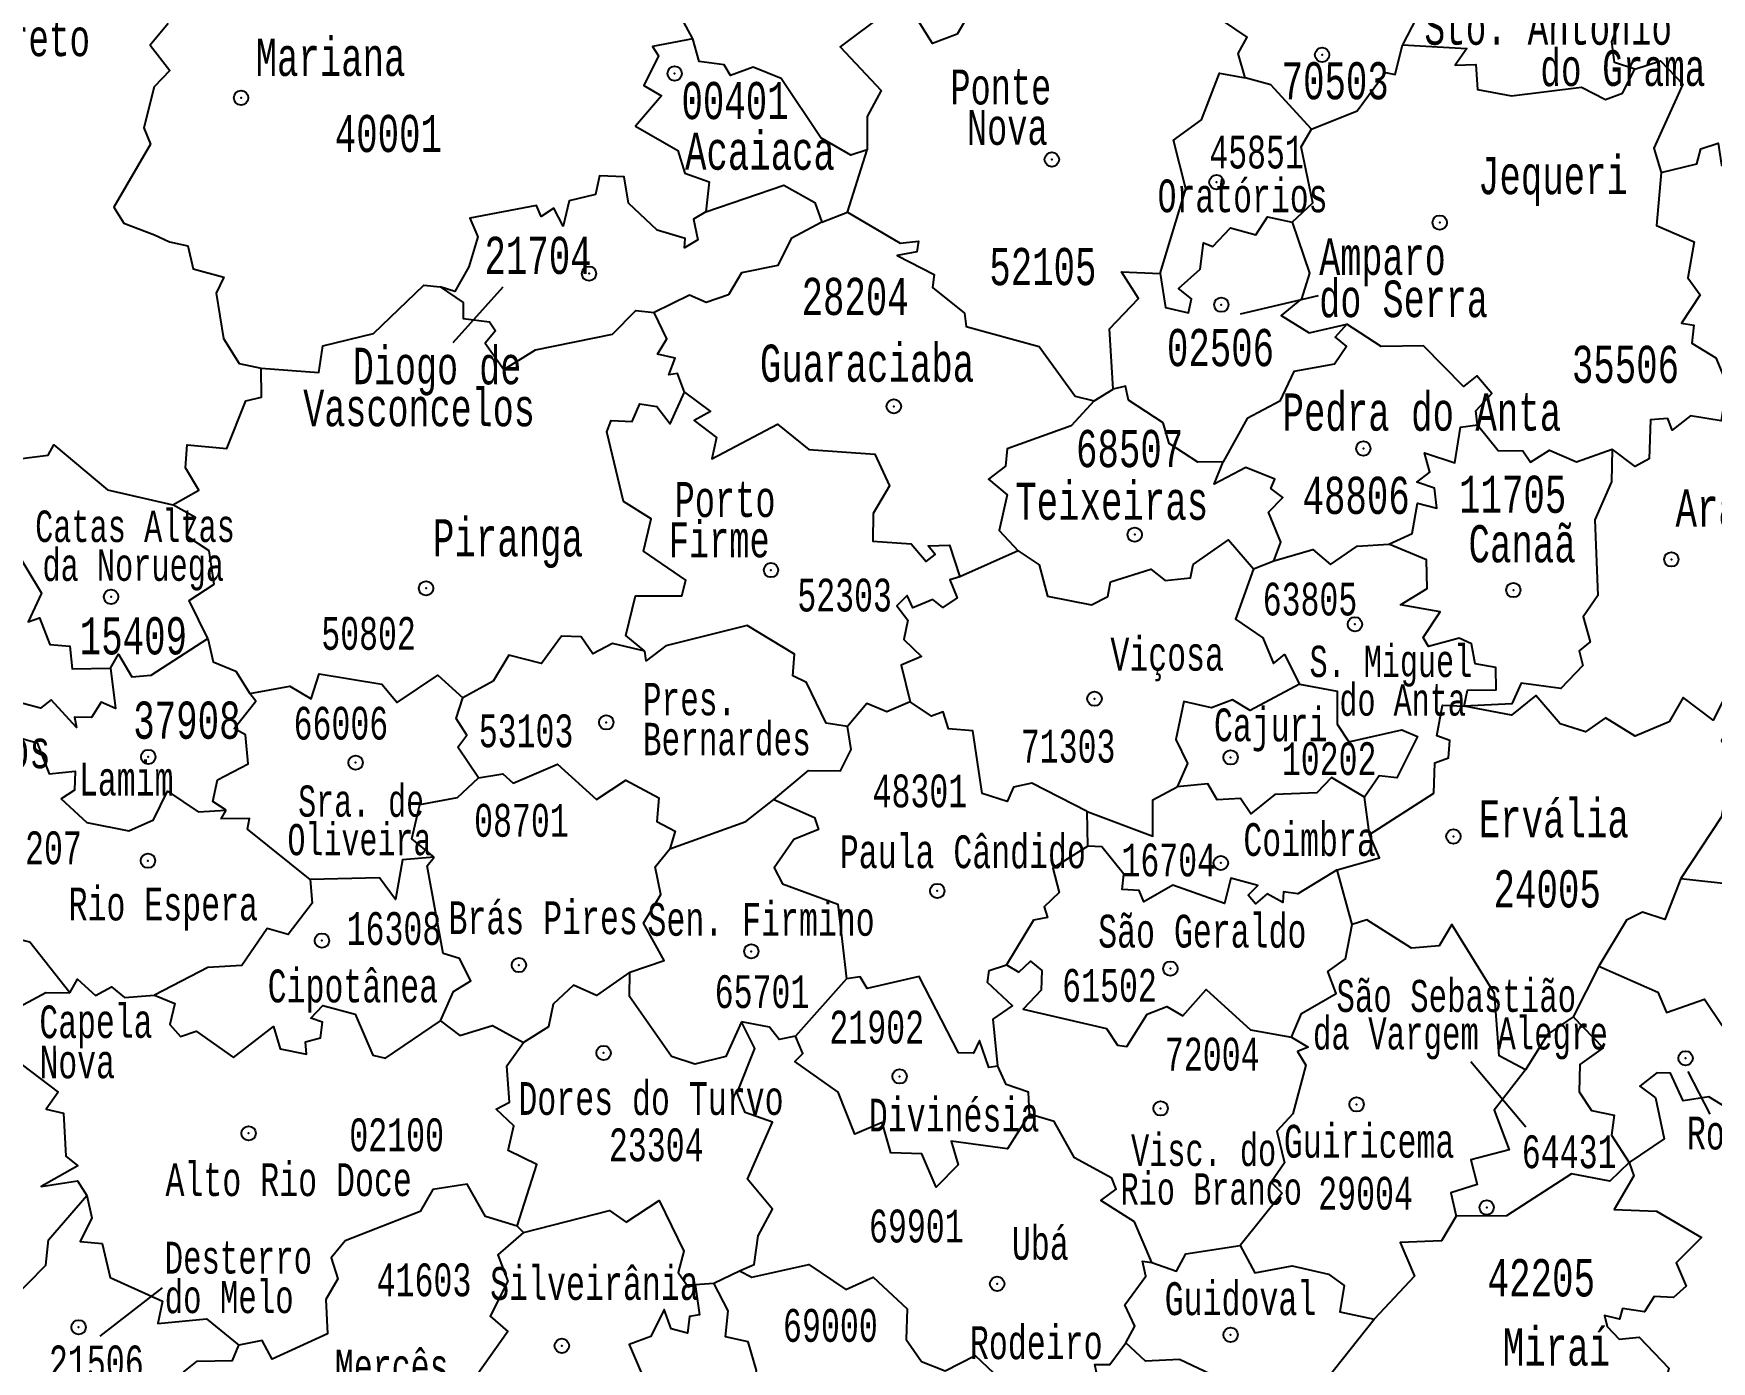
# Model space of a CAD drawing. Header units: millimetres. Extents: x 9851 to 10267, y 23387 to 23778.
# Drawn here: x 10155.29 to 10165.79, y 23513.11 to 23521.42 of the extents above; entities that cross this region are included whole.
import ezdxf
from ezdxf.enums import TextEntityAlignment as Align

# ---------------------------------------------------------------- set-up
doc = ezdxf.new("R2010")
doc.units = ezdxf.units.MM
doc.layers.add('3', color=7, linetype='Continuous')
doc.styles.add('MONOTXT', font='MONOTXT', dxfattribs={"height": 0.2})

# ---------------------------------------------------------------- blocks, each defined once
blk = doc.blocks.new('SEDE')
at = {"layer": '3', "color": 7, "linetype": 'Continuous'}
blk.add_circle((0, 0), 0.00451, dxfattribs=at)

msp = doc.modelspace()

# ---------------------------------------------------------------- linework, layer by layer
at = {"color": 7, "linetype": 'Continuous'}
for p, q in [((10160.386, 23520.3), (10160.51, 23520.69)), ((10160.226, 23520.237), (10160.386, 23520.3)), ((10158.229, 23519.83), (10157.916, 23519.483)), ((10162.848, 23519.663), (10163.335, 23519.778)), ((10161.931, 23519.12), (10162.051, 23519.192)), ((10161.455, 23518.18), (10161.09, 23518.017)), ((10162.929, 23518.069), (10163.055, 23518.118)), ((10163.654, 23516.406), (10163.623, 23516.64)), ((10161.892, 23516.332), (10161.888, 23516.55)), ((10163.546, 23515.841), (10163.452, 23516.184)), ((10160.38, 23515.502), (10160.062, 23515.143)), ((10165.09, 23515.581), (10164.93, 23515.265)), ((10164.634, 23514.573), (10164.288, 23514.983)), ((10165.787, 23514.654), (10165.649, 23514.922)), ((10158.319, 23513.954), (10158.359, 23513.915)), ((10159.434, 23513.589), (10159.55, 23513.598)), ((10159.55, 23513.598), (10159.712, 23513.675)), ((10156.097, 23513.569), (10155.706, 23513.266))]:
    msp.add_line(p, q, dxfattribs=at)
for points in [[(10159.419, 23521.385), (10159.282, 23521.642), (10158.962, 23521.65), (10159.029, 23521.773), (10158.915, 23521.982), (10159.021, 23522.109), (10159.163, 23522.042), (10159.127, 23522.176), (10159.293, 23522.459), (10159.147, 23522.733), (10159.12, 23523.021)], [(10165.316, 23521.195), (10165.188, 23521.237), (10165.171, 23521.367), (10165.253, 23521.587), (10165.345, 23521.617), (10165.327, 23521.834), (10165.205, 23521.84), (10165.151, 23521.918), (10165.241, 23521.99), (10165.196, 23522.123)], [(10161.221, 23522.065), (10161.247, 23521.711), (10161.073, 23521.415), (10160.919, 23521.356), (10160.832, 23521.495), (10160.622, 23521.545), (10160.342, 23521.336), (10160.597, 23521.061), (10160.51, 23520.9), (10160.51, 23520.69)], [(10164.237, 23522.032), (10164.329, 23521.874), (10164.087, 23521.617), (10164.123, 23521.535), (10163.948, 23521.517), (10163.861, 23521.348)], [(10162.877, 23521.141), (10162.832, 23521.294), (10162.888, 23521.395), (10162.735, 23521.5), (10162.701, 23521.612)], [(10156.135, 23521.481), (10156.023, 23521.345), (10156.146, 23521.186), (10156.046, 23521.084), (10155.982, 23520.829), (10156.025, 23520.725), (10155.795, 23520.331), (10155.858, 23520.231), (10156.049, 23520.158), (10156.144, 23520.115), (10156.258, 23520.089), (10156.291, 23519.945), (10156.484, 23519.893), (10156.435, 23519.794), (10156.48, 23519.51), (10156.58, 23519.354), (10156.716, 23519.325)], [(10159.419, 23521.385), (10159.166, 23521.337), (10159.203, 23521.278), (10159.113, 23521.093), (10159.222, 23521.029), (10159.061, 23520.838), (10159.325, 23520.686), (10159.369, 23520.545), (10159.522, 23520.491), (10159.501, 23520.303)], [(10160.51, 23520.69), (10160.408, 23520.658), (10160.221, 23520.765), (10159.972, 23521.137), (10159.797, 23521.207), (10159.655, 23521.156), (10159.616, 23521.223), (10159.458, 23521.243), (10159.419, 23521.385)], [(10163.292, 23520.819), (10163.578, 23520.935), (10163.754, 23521.174), (10163.816, 23521.163), (10163.861, 23521.348)], [(10163.861, 23521.348), (10164.263, 23521.324), (10164.191, 23521.221), (10164.32, 23521.225), (10164.33, 23521.068), (10164.544, 23521.029), (10164.982, 23521.082), (10165.132, 23521.005), (10165.239, 23521.045), (10165.316, 23521.195)], [(10162.344, 23519.916), (10162.504, 23520.446), (10162.428, 23520.752), (10162.602, 23520.878), (10162.715, 23521.171), (10162.877, 23521.141)], [(10165.316, 23521.195), (10165.477, 23521.248), (10165.616, 23521.102), (10165.435, 23520.7), (10165.48, 23520.548)], [(10163.292, 23520.819), (10163.036, 23521.097), (10162.877, 23521.141)], [(10163.171, 23520.238), (10163.3, 23520.359), (10163.226, 23520.71), (10163.292, 23520.819)], [(10165.48, 23520.548), (10165.703, 23520.603), (10165.728, 23520.696), (10165.837, 23520.732), (10165.857, 23520.595), (10166.088, 23520.526), (10166.186, 23520.414), (10166.415, 23520.44)], [(10159.501, 23520.303), (10159.423, 23520.256), (10159.451, 23520.127), (10159.366, 23520.078), (10159.37, 23520.135), (10159.196, 23520.187), (10159.016, 23520.356), (10158.989, 23520.521), (10158.835, 23520.528), (10158.81, 23520.41), (10158.645, 23520.371), (10158.607, 23520.213), (10158.549, 23520.325), (10158.469, 23520.273), (10158.44, 23520.342), (10158.022, 23520.263), (10158.073, 23520.146), (10158.016, 23519.959), (10157.93, 23519.804), (10157.837, 23519.833)], [(10165.48, 23520.548), (10165.451, 23520.216), (10165.686, 23520.115), (10165.647, 23519.89), (10165.724, 23519.782), (10165.608, 23519.606), (10165.684, 23519.594), (10165.673, 23519.481), (10165.822, 23519.389), (10165.892, 23519.224)], [(10159.501, 23520.303), (10159.988, 23520.469), (10160.182, 23520.36), (10160.226, 23520.237)], [(10160.226, 23520.237), (10160.035, 23520.135), (10159.95, 23519.966), (10159.724, 23519.92), (10159.642, 23519.782), (10159.502, 23519.734), (10159.398, 23519.78), (10159.177, 23519.672)], [(10160.386, 23520.3), (10160.717, 23520.107), (10160.832, 23520.118), (10160.822, 23520.052), (10160.698, 23520.029), (10160.93, 23519.911), (10160.92, 23519.828), (10161.12, 23519.669), (10161.13, 23519.585), (10161.587, 23519.46), (10161.813, 23519.149), (10161.931, 23519.12)], [(10162.344, 23519.916), (10162.378, 23519.704), (10162.521, 23519.67), (10162.54, 23519.758), (10162.459, 23519.823), (10162.595, 23519.943), (10162.615, 23520.109), (10162.674, 23520.085), (10162.784, 23520.203), (10162.943, 23520.158), (10163.017, 23520.272), (10163.171, 23520.238)], [(10163.171, 23520.238), (10163.279, 23519.918), (10163.228, 23519.758), (10163.102, 23519.654), (10163.277, 23519.545), (10163.513, 23519.599)], [(10162.051, 23519.192), (10162.028, 23519.57), (10162.209, 23519.761), (10162.102, 23519.926), (10162.344, 23519.916)], [(10156.716, 23519.325), (10157.077, 23519.296), (10157.102, 23519.464), (10157.42, 23519.541), (10157.734, 23519.844), (10157.837, 23519.833)], [(10157.837, 23519.833), (10157.981, 23519.735), (10157.981, 23519.635), (10158.147, 23519.615), (10158.183, 23519.558), (10158.118, 23519.481), (10158.235, 23519.315), (10158.433, 23519.438), (10158.915, 23519.537), (10159.062, 23519.685), (10159.177, 23519.672)], [(10159.367, 23519.174), (10159.323, 23519.29), (10159.269, 23519.283), (10159.308, 23519.386), (10159.197, 23519.411), (10159.257, 23519.507), (10159.177, 23519.672)], [(10163.513, 23519.599), (10163.44, 23519.517), (10163.511, 23519.459), (10163.435, 23519.348), (10163.181, 23519.304), (10163.094, 23519.117), (10162.888, 23519.009), (10162.738, 23518.738)], [(10164.331, 23518.969), (10164.32, 23519.057), (10164.42, 23519.166), (10164.326, 23519.275), (10164.242, 23519.21), (10163.993, 23519.463), (10163.727, 23519.459), (10163.513, 23519.599)], [(10156.164, 23518.469), (10156.326, 23518.56), (10156.243, 23518.7), (10156.253, 23518.845), (10156.502, 23518.822), (10156.62, 23519.119), (10156.719, 23519.143), (10156.716, 23519.325)], [(10159.119, 23517.553), (10159, 23517.65), (10159.059, 23517.9), (10159.351, 23517.899), (10159.376, 23517.998), (10159.11, 23518.179), (10159.158, 23518.382), (10158.985, 23518.49), (10158.881, 23518.925), (10158.907, 23518.997), (10159.04, 23518.991), (10159.088, 23519.101), (10159.194, 23519.085), (10159.278, 23518.975), (10159.367, 23519.174)], [(10159.367, 23519.174), (10159.529, 23519.052), (10159.427, 23518.996), (10159.566, 23518.89), (10159.538, 23518.757), (10159.948, 23518.973), (10160.144, 23518.815), (10160.559, 23518.785), (10160.649, 23518.588), (10160.548, 23518.414), (10160.546, 23518.242), (10160.786, 23518.224), (10160.88, 23518.113), (10160.935, 23518.158), (10160.892, 23518.211), (10161.026, 23518.216), (10161.09, 23518.017)], [(10162.738, 23518.738), (10162.581, 23518.735), (10162.4, 23518.852), (10162.363, 23518.982), (10162.147, 23519.124), (10162.128, 23519.211), (10162.051, 23519.192)], [(10165.892, 23519.224), (10165.856, 23518.995), (10165.663, 23519.026), (10165.55, 23518.935), (10165.521, 23519.008), (10165.414, 23519.001), (10165.406, 23518.756), (10165.317, 23518.708), (10165.173, 23518.816)], [(10161.931, 23519.12), (10161.787, 23518.964), (10161.386, 23518.82), (10161.376, 23518.711), (10161.27, 23518.629), (10161.387, 23518.531), (10161.336, 23518.308), (10161.455, 23518.18)], [(10163.775, 23518.223), (10163.921, 23518.29), (10163.955, 23518.479), (10164.077, 23518.448), (10164.062, 23518.573), (10163.951, 23518.611), (10164.032, 23518.673), (10163.998, 23518.795), (10164.188, 23518.732), (10164.224, 23518.954), (10164.331, 23518.969)], [(10164.331, 23518.969), (10164.46, 23518.808), (10164.614, 23518.806), (10164.663, 23518.735), (10164.781, 23518.811), (10164.95, 23518.738), (10165.173, 23518.816)], [(10155.102, 23518.743), (10155.383, 23518.78), (10155.42, 23518.845), (10155.754, 23518.562), (10156.164, 23518.469)], [(10155.102, 23518.743), (10155.063, 23518.614), (10155.213, 23518.386), (10155.158, 23518.22), (10155.342, 23517.915), (10155.258, 23517.736), (10155.329, 23517.761), (10155.394, 23517.595), (10155.519, 23517.585), (10155.533, 23517.442), (10155.774, 23517.447)], [(10163.055, 23518.118), (10163.1, 23518.235), (10163.022, 23518.422), (10163.112, 23518.514), (10163.036, 23518.57), (10163.062, 23518.629), (10162.88, 23518.703), (10162.682, 23518.597), (10162.738, 23518.738)], [(10165.173, 23518.816), (10165.17, 23518.613), (10165.065, 23518.374), (10165.084, 23517.901), (10164.991, 23517.767), (10165.036, 23517.611), (10164.967, 23517.555), (10164.989, 23517.464), (10164.853, 23517.32), (10164.604, 23517.353), (10164.546, 23517.224), (10164.248, 23517.209)], [(10156.382, 23517.631), (10156.266, 23517.87), (10156.423, 23517.973), (10156.392, 23518.181), (10156.252, 23518.272), (10156.306, 23518.389), (10156.164, 23518.469)], [(10161.455, 23518.18), (10161.586, 23518.093), (10161.639, 23517.898), (10161.914, 23517.843), (10162.017, 23517.895), (10162.034, 23517.987), (10162.285, 23518.065), (10162.375, 23517.994), (10162.534, 23518.012), (10162.551, 23518.095), (10162.772, 23518.25), (10162.929, 23518.069)], [(10163.055, 23518.118), (10163.3, 23518.189), (10163.41, 23518.095), (10163.578, 23518.21), (10163.775, 23518.223)], [(10164.248, 23517.209), (10164.267, 23517.309), (10164.448, 23517.31), (10164.446, 23517.451), (10164.315, 23517.473), (10164.293, 23517.598), (10164.215, 23517.634), (10164.024, 23517.582), (10163.99, 23517.638), (10164.096, 23517.799), (10163.848, 23517.843), (10164.016, 23517.944), (10164.011, 23518.124), (10163.775, 23518.223)], [(10161.09, 23518.017), (10161.027, 23518), (10161.074, 23517.887), (10160.983, 23517.827), (10160.922, 23517.876), (10160.797, 23517.824), (10160.76, 23517.902), (10160.696, 23517.837), (10160.764, 23517.746), (10160.739, 23517.626), (10160.851, 23517.519), (10160.723, 23517.465), (10160.78, 23517.235)], [(10162.929, 23518.069), (10162.816, 23517.752), (10162.987, 23517.636), (10163.054, 23517.475), (10163.123, 23517.531), (10163.216, 23517.347)], [(10160.386, 23517.081), (10160.254, 23517.102), (10160.13, 23517.356), (10160.045, 23517.398), (10160.055, 23517.533), (10159.758, 23517.714), (10159.249, 23517.586), (10159.127, 23517.492), (10159.119, 23517.553)], [(10155.774, 23517.447), (10155.824, 23517.533), (10155.908, 23517.393), (10156.028, 23517.402), (10156.382, 23517.631)], [(10156.382, 23517.631), (10156.417, 23517.486), (10156.559, 23517.428), (10156.645, 23517.287)], [(10159.119, 23517.553), (10158.915, 23517.601), (10158.793, 23517.537), (10158.719, 23517.642), (10158.596, 23517.646), (10158.471, 23517.475), (10158.267, 23517.527), (10158.168, 23517.366), (10157.98, 23517.261)], [(10155.774, 23517.447), (10155.805, 23517.194), (10155.715, 23517.233), (10155.654, 23517.138), (10155.548, 23517.14), (10155.561, 23517.074), (10155.403, 23517.249), (10155.336, 23517.197), (10155.13, 23517.251)], [(10156.645, 23517.287), (10156.897, 23517.334), (10157.03, 23517.255), (10157.08, 23517.41), (10157.473, 23517.346), (10157.569, 23517.232), (10157.822, 23517.403), (10157.98, 23517.261)], [(10156.497, 23516.558), (10156.414, 23516.612), (10156.444, 23516.748), (10156.635, 23516.847), (10156.618, 23517.03), (10156.548, 23517.069), (10156.683, 23517.239), (10156.645, 23517.287)], [(10163.216, 23517.347), (10162.908, 23517.182), (10162.798, 23517.249), (10162.665, 23517.199), (10162.493, 23517.238), (10162.442, 23517), (10162.515, 23516.849), (10162.451, 23516.704)], [(10163.216, 23517.347), (10163.452, 23517.303), (10163.453, 23517.095), (10163.525, 23516.986), (10163.857, 23517.061), (10163.955, 23517.019), (10163.825, 23516.76), (10163.714, 23516.772), (10163.623, 23516.64)], [(10165.964, 23517.201), (10165.865, 23517.235), (10165.806, 23517.121), (10165.617, 23517.263), (10165.53, 23517.111), (10165.317, 23517.02), (10165.131, 23517.136), (10165.007, 23517.048), (10164.847, 23517.098), (10164.696, 23517.275), (10164.544, 23517.153), (10164.248, 23517.209)], [(10158.077, 23516.761), (10157.948, 23516.952), (10158.005, 23517.027), (10157.937, 23517.132), (10157.98, 23517.261)], [(10160.78, 23517.235), (10160.633, 23517.173), (10160.507, 23517.226), (10160.386, 23517.081)], [(10161.888, 23516.55), (10161.54, 23516.726), (10161.427, 23516.701), (10161.387, 23516.611), (10161.229, 23516.662), (10161.171, 23517.055), (10161.019, 23517.067), (10160.985, 23517.172), (10160.913, 23517.145), (10160.78, 23517.235)], [(10163.654, 23516.406), (10164.058, 23516.664), (10164.063, 23516.854), (10164.149, 23516.885), (10164.157, 23516.994), (10164.075, 23517.022), (10164.112, 23517.215), (10164.248, 23517.209)], [(10165.964, 23517.201), (10165.858, 23516.994), (10165.926, 23516.894), (10165.858, 23516.515), (10165.604, 23516.129)], [(10159.926, 23516.624), (10160.142, 23516.805), (10160.343, 23516.803), (10160.41, 23516.937), (10160.386, 23517.081)], [(10155.219, 23517.006), (10155.314, 23516.978), (10155.389, 23516.784), (10155.553, 23516.801), (10155.549, 23516.683), (10155.464, 23516.628), (10155.625, 23516.481), (10155.889, 23516.429), (10156.042, 23516.497), (10156.13, 23516.676), (10156.322, 23516.547), (10156.497, 23516.558)], [(10158.077, 23516.761), (10158.229, 23516.784), (10158.294, 23516.727), (10158.572, 23516.846), (10158.815, 23516.625), (10159, 23516.746), (10159.207, 23516.635), (10159.194, 23516.486), (10159.309, 23516.426), (10159.275, 23516.315)], [(10157.799, 23516.264), (10157.66, 23516.378), (10157.709, 23516.593), (10157.945, 23516.637), (10158.077, 23516.761)], [(10163.623, 23516.64), (10163.416, 23516.763), (10163.324, 23516.666), (10163.062, 23516.656), (10162.911, 23516.535), (10162.847, 23516.63), (10162.7, 23516.622), (10162.642, 23516.722), (10162.451, 23516.704)], [(10161.888, 23516.55), (10162.298, 23516.394), (10162.299, 23516.622), (10162.451, 23516.704)], [(10157.023, 23516.123), (10156.632, 23516.438), (10156.643, 23516.506), (10156.467, 23516.503), (10156.497, 23516.558)], [(10159.275, 23516.315), (10159.75, 23516.487), (10159.926, 23516.624)], [(10159.926, 23516.624), (10160.18, 23516.511), (10160.206, 23516.437), (10160.052, 23516.374), (10159.929, 23516.197), (10159.981, 23516.097), (10160.327, 23515.97), (10160.38, 23515.502)], [(10161.892, 23516.332), (10161.673, 23516.194), (10161.712, 23516.042), (10161.619, 23515.953), (10161.638, 23515.885), (10161.552, 23515.869), (10161.383, 23515.589)], [(10163.452, 23516.184), (10163.205, 23516.034), (10163.116, 23516.046), (10163.111, 23515.979), (10163.013, 23516.034), (10162.941, 23515.971), (10162.894, 23516.026), (10162.955, 23516.087), (10162.786, 23516.133), (10162.746, 23515.973), (10162.424, 23516.089), (10162.242, 23515.984), (10162.212, 23516.055), (10162.106, 23516.061), (10162.117, 23516.157), (10161.978, 23516.329), (10161.892, 23516.332)], [(10163.452, 23516.184), (10163.718, 23516.26), (10163.654, 23516.406)], [(10155.519, 23515.415), (10155.269, 23515.731), (10155.176, 23515.754), (10155.193, 23515.909), (10155.107, 23516.085), (10155.044, 23516.11), (10154.936, 23516.02), (10154.847, 23516.124), (10154.56, 23516.139), (10154.563, 23516.218)], [(10157.799, 23516.264), (10157.601, 23516.246), (10157.557, 23515.999), (10157.458, 23516.135), (10157.023, 23516.123)], [(10157.84, 23515.24), (10157.92, 23515.422), (10158.03, 23515.49), (10157.958, 23515.63), (10157.856, 23515.66), (10157.755, 23516.21), (10157.799, 23516.264)], [(10159.024, 23515.544), (10159.24, 23515.617), (10159.111, 23515.851), (10159.218, 23516.029), (10159.183, 23516.203), (10159.275, 23516.315)], [(10157.023, 23516.123), (10157.036, 23515.976), (10156.885, 23515.779), (10156.754, 23515.816), (10156.595, 23515.586), (10156.383, 23515.572), (10156.049, 23515.4)], [(10165.604, 23516.129), (10165.503, 23515.873), (10165.363, 23515.92), (10165.264, 23515.869), (10165.09, 23515.581)], [(10165.604, 23516.129), (10166.339, 23516.049), (10166.409, 23515.909), (10166.309, 23515.798), (10166.344, 23515.691), (10166.524, 23515.742), (10166.48, 23515.6), (10166.59, 23515.356), (10167.272, 23515.216)], [(10163.166, 23515.137), (10163.229, 23515.285), (10163.446, 23515.411), (10163.394, 23515.547), (10163.504, 23515.627), (10163.546, 23515.841)], [(10164.631, 23514.933), (10164.466, 23515.02), (10164.437, 23515.41), (10164.169, 23515.843), (10164.09, 23515.708), (10163.918, 23515.694), (10163.638, 23515.872), (10163.546, 23515.841)], [(10161.328, 23514.956), (10161.298, 23515.25), (10161.419, 23515.333), (10161.263, 23515.48), (10161.273, 23515.554), (10161.383, 23515.589)], [(10161.383, 23515.589), (10161.46, 23515.543), (10161.533, 23515.612), (10161.603, 23515.555), (10161.599, 23515.43), (10161.486, 23515.313), (10162.008, 23515.191), (10162.077, 23515.087), (10162.136, 23515.079), (10162.263, 23515.281), (10162.385, 23515.329), (10162.487, 23515.271), (10162.632, 23515.435), (10162.91, 23515.183), (10163.166, 23515.137)], [(10155.519, 23515.415), (10155.567, 23515.5), (10155.68, 23515.397), (10155.78, 23515.451), (10155.862, 23515.386), (10156.049, 23515.4)], [(10159.024, 23515.544), (10158.815, 23515.398), (10158.671, 23515.463), (10158.545, 23515.343), (10158.515, 23515.201), (10158.358, 23515.104)], [(10159.723, 23515.232), (10159.625, 23515.016), (10159.432, 23514.968), (10159.286, 23515.015), (10159.022, 23515.392), (10159.024, 23515.544)], [(10161.328, 23514.956), (10161.272, 23514.947), (10161.214, 23515.117), (10161.175, 23515.037), (10161.082, 23515.039), (10160.835, 23515.517), (10160.511, 23515.441), (10160.467, 23515.515), (10160.38, 23515.502)], [(10165.09, 23515.581), (10165.46, 23515.419), (10165.513, 23515.291), (10165.751, 23515.375), (10165.863, 23515.209), (10166.143, 23515.146), (10166.268, 23515.264), (10166.442, 23515.268), (10166.519, 23515.132), (10166.506, 23514.952), (10166.33, 23514.726), (10166.371, 23514.611), (10166.187, 23514.712), (10166.11, 23514.663), (10165.983, 23514.781), (10165.956, 23514.655), (10165.778, 23514.763), (10165.617, 23514.738), (10165.538, 23514.912), (10165.454, 23514.913), (10165.347, 23514.831), (10165.444, 23514.758), (10165.5, 23514.501), (10165.28, 23514.353)], [(10154.938, 23515.293), (10154.958, 23515.347), (10155.148, 23515.298), (10155.368, 23515.417), (10155.519, 23515.415)], [(10156.049, 23515.4), (10156.176, 23515.347), (10156.146, 23515.217), (10156.212, 23515.142), (10156.309, 23515.174), (10156.543, 23515.009), (10156.795, 23515.204), (10156.836, 23515.064), (10157, 23515.031), (10156.994, 23515.108), (10157.088, 23515.132), (10157.101, 23515.23), (10157.028, 23515.255), (10157.103, 23515.335), (10157.305, 23515.28), (10157.416, 23515.025), (10157.496, 23515.006), (10157.84, 23515.24)], [(10154.938, 23515.293), (10155.076, 23515.238), (10155.051, 23515.183), (10155.142, 23515.217), (10155.16, 23515.009), (10155.446, 23514.792), (10155.37, 23514.687), (10155.48, 23514.661), (10155.495, 23514.393), (10155.57, 23514.332), (10155.34, 23514.203), (10155.568, 23514.238), (10155.625, 23514.145)], [(10157.84, 23515.24), (10157.961, 23515.148), (10158.164, 23515.209), (10158.358, 23515.104)], [(10159.712, 23513.675), (10159.802, 23513.715), (10159.827, 23513.894), (10159.918, 23514.061), (10159.761, 23514.249), (10159.918, 23514.605), (10159.746, 23514.666), (10159.696, 23514.789), (10159.806, 23515.065), (10159.723, 23515.232)], [(10160.062, 23515.143), (10159.96, 23515.122), (10159.898, 23515.2), (10159.723, 23515.232)], [(10164.93, 23515.265), (10164.771, 23515.156), (10164.631, 23514.933)], [(10164.93, 23515.265), (10165.117, 23515.07), (10164.972, 23514.966), (10164.968, 23514.794), (10165.045, 23514.677), (10165.186, 23514.648), (10165.169, 23514.524), (10165.28, 23514.353)], [(10158.319, 23513.954), (10158.443, 23514.34), (10158.262, 23514.428), (10158.299, 23514.582), (10158.187, 23514.686), (10158.272, 23514.73), (10158.254, 23514.957), (10158.358, 23515.104)], [(10161.527, 23514.654), (10161.388, 23514.439), (10161.035, 23514.485), (10161.079, 23514.338), (10160.941, 23514.199), (10160.852, 23514.406), (10160.658, 23514.413), (10160.605, 23514.603), (10160.433, 23514.53), (10160.329, 23514.793), (10160.057, 23514.984), (10160.108, 23515.034), (10160.062, 23515.143)], [(10163.166, 23515.137), (10163.27, 23515.075), (10163.204, 23515.047), (10163.257, 23514.961), (10163.175, 23514.658), (10163.074, 23514.548), (10163.123, 23514.351), (10163.038, 23514.23), (10163.107, 23514.161), (10162.844, 23513.833)], [(10161.527, 23514.654), (10161.52, 23514.793), (10161.381, 23514.84), (10161.328, 23514.956)], [(10164.631, 23514.933), (10164.435, 23514.681), (10164.528, 23514.432), (10164.288, 23514.369), (10164.328, 23514.214), (10164.163, 23514.163), (10164.196, 23514.017)], [(10162.292, 23513.727), (10162.184, 23513.981), (10161.973, 23514.115), (10162.068, 23514.185), (10162.041, 23514.255), (10161.808, 23514.382), (10161.68, 23514.609), (10161.527, 23514.654)], [(10165.28, 23514.353), (10165.159, 23514.236), (10164.918, 23514.282), (10164.512, 23514.018), (10164.196, 23514.017)], [(10165.28, 23514.353), (10165.31, 23514.268), (10165.186, 23514.059), (10165.45, 23514.048), (10165.733, 23513.882), (10165.574, 23513.724), (10165.636, 23513.579), (10165.558, 23513.508), (10165.437, 23513.514), (10165.376, 23513.418), (10165.239, 23513.438), (10165.22, 23513.371), (10165.126, 23513.394), (10165.143, 23513.326), (10165.217, 23513.247), (10165.342, 23513.259), (10165.529, 23513.065), (10165.457, 23512.767)], [(10154.741, 23513.675), (10154.813, 23513.721), (10154.995, 23513.519), (10155.139, 23513.477), (10155.369, 23513.709), (10155.385, 23513.869), (10155.625, 23514.145)], [(10155.625, 23514.145), (10155.657, 23514.007), (10155.584, 23513.857), (10155.722, 23513.845), (10155.772, 23513.633), (10156.099, 23513.485), (10156.07, 23513.344), (10156.375, 23513.374), (10156.576, 23513.21)], [(10158.319, 23513.954), (10158.12, 23514.015), (10158.007, 23514.216), (10157.792, 23514.184), (10157.713, 23514.045), (10157.243, 23513.862), (10157.154, 23513.756), (10157.196, 23513.624), (10157.122, 23513.495), (10157.132, 23513.281), (10156.785, 23513.121), (10156.724, 23513.239), (10156.576, 23513.21)], [(10158.359, 23513.915), (10158.897, 23514.052), (10159.001, 23513.98), (10159.208, 23514.115), (10159.363, 23513.798), (10159.328, 23513.664), (10159.389, 23513.574), (10159.434, 23513.589)], [(10164.196, 23514.017), (10164.105, 23513.863), (10163.846, 23513.851), (10163.936, 23513.642), (10163.684, 23513.372)], [(10158.359, 23513.915), (10158.199, 23513.775), (10158.26, 23513.609), (10158.15, 23513.391), (10158.26, 23513.294), (10157.992, 23512.915), (10158.247, 23512.783), (10158.305, 23512.678)], [(10162.292, 23513.727), (10162.446, 23513.672), (10162.505, 23513.78), (10162.844, 23513.833)], [(10162.844, 23513.833), (10162.937, 23513.662), (10163.17, 23513.706), (10163.397, 23513.654), (10163.495, 23513.582), (10163.469, 23513.418), (10163.684, 23513.372)], [(10159.712, 23513.675), (10159.788, 23513.634), (10160.144, 23513.715), (10160.376, 23513.558), (10160.547, 23513.635), (10160.761, 23513.437), (10160.755, 23513.245), (10160.85, 23513.107), (10160.999, 23513.048), (10161.187, 23513.145), (10161.415, 23512.928), (10161.519, 23512.672), (10161.348, 23512.551), (10161.274, 23512.403), (10161.044, 23512.224)], [(10162.129, 23513.224), (10162.186, 23513.329), (10162.124, 23513.462), (10162.254, 23513.642), (10162.234, 23513.734), (10162.292, 23513.727)], [(10159.712, 23512.777), (10159.777, 23512.807), (10159.817, 23513.051), (10159.765, 23513.229), (10159.623, 23513.262), (10159.641, 23513.423), (10159.55, 23513.598)], [(10159.434, 23513.589), (10159.461, 23513.398), (10159.398, 23513.388), (10159.386, 23513.285), (10159.283, 23513.312), (10159.24, 23513.433), (10159.156, 23513.264), (10159.02, 23513.213), (10159.139, 23512.936), (10158.802, 23512.689), (10158.735, 23512.562), (10158.627, 23512.554), (10158.305, 23512.678)], [(10163.225, 23512.755), (10163.395, 23512.903), (10163.38, 23512.988), (10163.684, 23513.372)], [(10156.217, 23512.839), (10156.233, 23513.043), (10156.317, 23513.11), (10156.538, 23513.114), (10156.576, 23513.21)], [(10162.129, 23512.373), (10162.173, 23512.432), (10162.062, 23512.479), (10162.073, 23512.662), (10162.004, 23512.761), (10161.963, 23512.809), (10161.824, 23512.747), (10161.755, 23512.851), (10161.956, 23512.987), (10161.935, 23513.088), (10162.029, 23513.088), (10162.129, 23513.224)], [(10162.612, 23512.186), (10162.695, 23512.195), (10162.749, 23512.308), (10162.661, 23512.417), (10162.756, 23512.512), (10162.598, 23512.872), (10162.699, 23513.009), (10162.466, 23513.119), (10162.253, 23513.11), (10162.129, 23513.224)]]:
    msp.add_lwpolyline(points, dxfattribs=at)
for p in [(10163.358, 23521.285), (10159.305, 23521.168), (10156.591, 23521.016), (10161.666, 23520.63), (10162.697, 23520.488), (10164.094, 23520.235), (10158.769, 23519.916), (10162.727, 23519.721), (10160.677, 23519.085), (10163.616, 23518.821), (10162.185, 23518.282), (10165.544, 23518.127), (10159.908, 23518.06), (10157.749, 23517.946), (10164.555, 23517.935), (10155.777, 23517.893), (10163.563, 23517.721), (10161.933, 23517.255), (10158.877, 23517.107), (10156.01, 23516.891), (10157.308, 23516.855), (10162.785, 23516.888), (10164.18, 23516.393), (10156.008, 23516.241), (10162.724, 23516.227), (10160.949, 23516.052), (10157.097, 23515.741), (10158.33, 23515.588), (10159.785, 23515.674), (10162.408, 23515.566), (10158.86, 23515.038), (10165.633, 23515.005), (10160.713, 23514.891), (10162.347, 23514.691), (10163.574, 23514.716), (10156.638, 23514.535), (10164.388, 23514.071), (10161.324, 23513.593), (10155.574, 23513.321), (10158.599, 23513.205), (10162.785, 23513.274)]:
    msp.add_point(p, dxfattribs=at)

# ---------------------------------------------------------------- block references
for p, xscale, yscale, zscale, rotation in [((10163.358, 23521.285), 9.999977882718186, 9.999977882718186, 10, 1.753184440571569), ((10159.305, 23521.168), 9.999983918720549, 9.999983918720549, 10, 1.646414325678803), ((10156.591, 23521.016), 10, 10, 10, 1.574078764239251), ((10161.666, 23520.63), 10.00002364877859, 10.00002364877859, 10, 1.708866714284264), ((10162.697, 23520.488), 9.9999802384856, 9.9999802384856, 10, 1.736100572523147), ((10164.094, 23520.235), 9.999999999999998, 9.999999999999998, 9.999999999999998, 1.772935091386965), ((10158.769, 23519.916), 10, 10, 10, 1.631730798216988), ((10162.727, 23519.721), 9.999984471774836, 9.999984471774836, 10, 1.736900620504276), ((10160.677, 23519.085), 9.99997895955376, 9.99997895955376, 10, 1.682182138624365), ((10163.616, 23518.821), 10.00001785783029, 10.00001785783029, 10, 1.760651462337478), ((10162.185, 23518.282), 9.999999999999998, 9.999999999999998, 9.999999999999998, 1.722483613847967), ((10159.908, 23518.06), 10.00001128495029, 10.00001128495029, 10, 1.661090176421616), ((10165.544, 23518.127), 10.00001876303211, 10.00001876303211, 10, 1.812169557325164), ((10155.777, 23517.893), 10.00002079634774, 10.00002079634774, 10, 1.54871994568498), ((10157.749, 23517.946), 10, 10, 10, 1.602638083893552), ((10164.555, 23517.935), 10.00001512260027, 10.00001512260027, 10, 1.786010499033293), ((10163.563, 23517.721), 10.00001070696078, 10.00001070696078, 10, 1.759318069973989), ((10161.933, 23517.255), 10.00001188733436, 10.00001188733436, 10, 1.71554181418414), ((10158.877, 23517.107), 10, 10, 10, 1.632530887182112), ((10156.01, 23516.891), 10, 10, 10, 1.553794595377357), ((10157.308, 23516.855), 9.99998314817418, 9.99998314817418, 10, 1.58956228262903), ((10162.785, 23516.888), 10, 10, 10, 1.738500714433653), ((10164.18, 23516.393), 9.999999999999998, 9.999999999999998, 9.999999999999998, 1.776135212727064), ((10156.008, 23516.241), 10, 10, 10, 1.552994475083812), ((10162.724, 23516.227), 9.999983060461785, 9.999983060461785, 10, 1.736633937919165), ((10160.949, 23516.052), 10.00001045716002, 10.00001045716002, 10, 1.688315996122897), ((10157.097, 23515.741), 10, 10, 10, 1.582353922618609), ((10159.785, 23515.674), 9.999987023023271, 9.999987023023271, 10, 1.656289703387036), ((10158.33, 23515.588), 10.00002030867295, 10.00002030867295, 10, 1.616247236201541), ((10162.408, 23515.566), 9.99998315370364, 9.99998315370364, 10, 1.727825325794703), ((10158.86, 23515.038), 10, 10, 10, 1.630130618377422), ((10165.633, 23515.005), 9.999989906580488, 9.999989906580488, 10, 1.815378053100433), ((10160.713, 23514.891), 10.0000200395736, 10.0000200395736, 10, 1.681107549679421), ((10163.574, 23514.716), 10.00001070696078, 10.00001070696078, 10, 1.759318069973989), ((10162.347, 23514.691), 10.00001987575042, 10.00001987575042, 10, 1.725950501036358), ((10156.638, 23514.535), 10.00001887557246, 10.00001887557246, 10, 1.567937253990769), ((10164.388, 23514.071), 10, 10, 10, 1.781477017946602), ((10161.324, 23513.593), 9.999999999999998, 9.999999999999998, 9.999999999999998, 1.697124582201092), ((10155.574, 23513.321), 10, 10, 10, 1.536177504246053), ((10162.785, 23513.274), 9.99998588330453, 9.99998588330453, 10, 1.737167303014107), ((10158.599, 23513.205), 10, 10, 10, 1.620788638933383)]:
    msp.add_blockref('SEDE', p, dxfattribs=dict(at, xscale=xscale, yscale=yscale, zscale=zscale, rotation=rotation))

# ---------------------------------------------------------------- texts
at = {"color": 7, "linetype": 'Continuous', "style": 'MONOTXT'}
for s, height, rotation, width, p in [('Sto. Ant%%244nio ', 0.22382, 0.0024, 0.666679, (10164.838, 23521.572)), ('    do Grama', 0.22382, 0.0024, 0.666679, (10164.982, 23521.314)), ('S. Miguel ', 0.196, 0.0126, 0.666662, (10163.845, 23517.587)), ('do Anta', 0.196, 0.0126, 0.666662, (10163.862, 23517.345)), ('Sra. de ', 0.1952, 0.0205, 0.666657, (10157.399, 23516.712)), ('Oliveira', 0.1952, 0.0205, 0.666657, (10157.332, 23516.471)), ('Paula C%%226ndido', 0.2053, 0, 0.666671, (10161.109, 23516.4)), ('Rio Espera', 0.2054, 0, 0.666671, (10156.104, 23516.073)), ('Br%%225s Pires', 0.20536, 0, 0.666671, (10158.482, 23515.987)), ('Sen. Firmino', 0.20536, 360, 0.666671, (10159.846, 23515.977)), ('S%%227o Geraldo', 0.20537, 0, 0.666667, (10162.608, 23515.903)), ('Dores do Turvo', 0.20551, 0, 0.666662, (10159.157, 23514.856)), ('Divin%%233sia', 0.20553, 0, 0.666667, (10161.054, 23514.752)), ('Visc. do ', 0.1968, 0.0078, 0.666667, (10162.673, 23514.528)), ('Guiricema', 0.2055, 0, 0.666671, (10163.652, 23514.588)), ('Alto Rio Doce', 0.20559, 360, 0.666671, (10156.889, 23514.348)), ('Rio Branco', 0.1968, 0.0078, 0.666667, (10162.664, 23514.285)), ('Silveir%%226nia', 0.20569, 360, 0.666662, (10158.803, 23513.698)), ('Guidoval', 0.2057, 360, 0.666667, (10162.847, 23513.603)), ('Merc%%234s', 0.2057, 0, 0.666671, (10157.534, 23513.18))]:
    msp.add_text(s, height=height, rotation=rotation, dxfattribs=dict(at, width=width)).set_placement(p, align=Align.TOP_CENTER)
at = {"color": 7, "linetype": 'Continuous', "style": 'MONOTXT', "width": 0.666667}
for s, height, rotation, p in [('Preto', 0.2233, 0.0067, (10155.646, 23521.5)), ('Diogo de ', 0.2284, 359.9933, (10158.477, 23519.452)), ('Vasconcelos', 0.22842, 359.9933, (10158.43, 23519.189))]:
    msp.add_text(s, height=height, rotation=rotation, dxfattribs=at).set_placement(p, align=Align.TOP_RIGHT)
at = {"color": 7, "linetype": 'Continuous', "style": 'MONOTXT'}
for s, height, width, p in [('Mariana', 0.2322, 0.666671, (10156.682, 23521.153)), ('Teixeiras', 0.2326, 0.666667, (10161.437, 23518.375))]:
    msp.add_text(s, height=height, dxfattribs=dict(at, width=width)).set_placement(p)
for s, height, rotation, width, p in [('Ponte ', 0.2189, 0.0545, 0.666662, (10161.789, 23520.975)), ('Nova', 0.2189, 0.0545, 0.666662, (10161.64, 23520.722)), ('45851', 0.2048, 0, 0.666662, (10163.243, 23520.574)), ('Orat%%243rios', 0.20484, 0, 0.666667, (10163.392, 23520.3)), ('Porto ', 0.2189, 0.0535, 0.666667, (10160.063, 23518.393)), ('Firme', 0.2189, 0.0535, 0.666667, (10159.9, 23518.14)), ('Lamim', 0.2052, 0, 0.666676, (10156.168, 23516.649)), ('S%%227o Sebasti%%227o', 0.20001, 359.9972, 0.666667, (10164.948, 23515.295)), ('da Vargem Alegre', 0.20001, 359.9972, 0.666667, (10165.147, 23515.06)), ('64431', 0.2056, 0, 0.666671, (10165.201, 23514.317)), ('Rodeiro', 0.2057, 360, 0.666667, (10161.984, 23513.122))]:
    msp.add_text(s, height=height, rotation=rotation, dxfattribs=dict(at, width=width)).set_placement(p, align=Align.RIGHT)
for s, height, rotation, width, p in [('70503', 0.2322, 360, 0.666671, (10163.44, 23521.123)), ('00401', 0.2323, 0, 0.666663, (10159.683, 23520.999)), ('40001', 0.2323, 0, 0.666659, (10157.513, 23520.793)), ('21704', 0.2325, 360, 0.666671, (10158.45, 23520.03)), ('52105', 0.2324, 0, 0.666671, (10161.61, 23519.96)), ('02506', 0.2325, 0, 0.666663, (10162.722, 23519.453)), ('35506', 0.2325, 360, 0.666663, (10165.257, 23519.348)), ('48806', 0.2326, 0, 0.666659, (10163.571, 23518.528)), ('11705', 0.2326, 0, 0.666663, (10164.551, 23518.535)), ('52303', 0.2051, 0, 0.666671, (10160.369, 23517.904)), ('63805', 0.2051, 360, 0.666658, (10163.282, 23517.879)), ('50802', 0.2051, 360, 0.666662, (10157.389, 23517.664)), ('37908', 0.2328, 0, 0.666663, (10156.252, 23517.121)), ('66006', 0.2052, 360, 0.666662, (10157.216, 23517.102)), ('53103', 0.2052, 0, 0.666658, (10158.375, 23517.054)), ('10202', 0.2052, 360, 0.666658, (10163.402, 23516.88)), ('48301', 0.2052, 360, 0.666676, (10160.84, 23516.678)), ('08701', 0.2053, 360, 0.666658, (10158.346, 23516.494)), ('16704', 0.2053, 360, 0.666667, (10162.398, 23516.246)), ('24005', 0.233, 360, 0.666671, (10164.767, 23516.065)), ('16308', 0.2054, 360, 0.666671, (10157.548, 23515.817)), ('65701', 0.2054, 360, 0.666671, (10159.852, 23515.422)), ('61502', 0.2054, 360, 0.666671, (10162.027, 23515.461)), ('21902', 0.2055, 360, 0.666676, (10160.57, 23515.2)), ('72004', 0.2055, 360, 0.666658, (10162.67, 23515.031)), ('02100', 0.2056, 0, 0.666671, (10157.565, 23514.526)), ('23304', 0.2056, 0, 0.666667, (10159.19, 23514.463)), ('29004', 0.2056, 0, 0.666667, (10163.63, 23514.16)), ('69901', 0.2056, 0, 0.666667, (10160.818, 23513.955)), ('42205', 0.2334, 0, 0.666671, (10164.73, 23513.631)), ('69000', 0.2057, 0, 0.666671, (10160.28, 23513.333)), ('21506', 0.2058, 0, 0.666667, (10155.685, 23513.104))]:
    msp.add_text(s, height=height, rotation=rotation, dxfattribs=dict(at, width=width)).set_placement(p, align=Align.MIDDLE)
for s, height, width, p in [('Acaiaca', 0.2322, 0.666663, (10160.308, 23520.566)), ('Guaraciaba', 0.2325, 0.666663, (10161.18, 23519.239)), ('Ros%%225rio da Limeira', 0.20552, 0.666676, (10167.776, 23514.434))]:
    msp.add_text(s, height=height, dxfattribs=dict(at, width=width)).set_placement(p, align=Align.RIGHT)
for s, height, rotation, width, p in [('Jequeri', 0.2323, 360, 0.666671, (10164.334, 23520.413)), ('Pedra do Anta', 0.23254, 0, 0.666671, (10163.11, 23518.933)), ('Araponga', 0.2326, 0, 0.666671, (10165.57, 23518.332)), ('Piranga', 0.2327, 0, 0.666671, (10157.792, 23518.146)), ('Vi%%231osa', 0.2052, 0, 0.666671, (10162.033, 23517.431)), ('Coimbra', 0.2053, 0, 0.666662, (10162.865, 23516.271)), ('Ub%%225 ', 0.2057, 360, 0.666658, (10161.416, 23513.744)), ('Desterro ', 0.1998, 359.9959, 0.666667, (10156.113, 23513.657)), ('do Melo', 0.1998, 359.9959, 0.666667, (10156.113, 23513.41)), ('Mira%%237', 0.2335, 360, 0.666671, (10164.488, 23513.081))]:
    msp.add_text(s, height=height, rotation=rotation, dxfattribs=dict(at, width=width)).set_placement(p)
for s, height, rotation, width, p in [('Amparo ', 0.2288, 359.9896, 0.666679, (10163.34, 23520.022)), ('do Serra', 0.2288, 359.9896, 0.666679, (10163.34, 23519.758)), ('Pres. ', 0.2025, 359.9908, 0.666662, (10159.106, 23517.253)), ('Santana dos ', 0.2306, 359.9929, 0.666683, (10153.935, 23516.936)), ('Bernardes', 0.2025, 359.9908, 0.666662, (10159.106, 23517.003))]:
    msp.add_text(s, height=height, rotation=rotation, dxfattribs=dict(at, width=width)).set_placement(p, align=Align.MIDDLE_LEFT)
for s, height, width, p in [('28204', 0.2324, 0.666667, (10160.435, 23519.773)), ('68507', 0.2325, 0.666671, (10162.153, 23518.821)), ('15409', 0.2328, 0.666667, (10155.917, 23517.649)), ('71303', 0.2053, 0.666662, (10161.768, 23516.958)), ('55207', 0.2053, 0.666671, (10155.298, 23516.322)), ('41603', 0.2057, 0.666667, (10157.736, 23513.618))]:
    msp.add_text(s, height=height, dxfattribs=dict(at, width=width)).set_placement(p, align=Align.MIDDLE)
for s, height, rotation, width, p in [('Catas Altas ', 0.197, 0.0051, 0.666671, (10155.984, 23518.236)), ('Cana%%227', 0.2327, 0, 0.666659, (10164.61, 23518.109)), ('da Noruega', 0.197, 0.0051, 0.666671, (10155.916, 23517.993))]:
    msp.add_text(s, height=height, rotation=rotation, dxfattribs=dict(at, width=width)).set_placement(p, align=Align.CENTER)
at = {"color": 7, "linetype": 'Continuous', "style": 'MONOTXT', "width": 0.666662}
msp.add_text('Cajuri', height=0.2052, dxfattribs=at).set_placement((10162.681, 23517.194), align=Align.TOP_LEFT)
at = {"color": 7, "linetype": 'Continuous', "style": 'MONOTXT'}
for s, height, rotation, width, p in [('Erv%%225lia', 0.23291, 360, 0.666671, (10164.338, 23516.62)), ('Capela ', 0.2045, 0.2245, 0.666658, (10155.328, 23515.335)), ('Nova', 0.2045, 0.2245, 0.666658, (10155.329, 23515.083))]:
    msp.add_text(s, height=height, rotation=rotation, dxfattribs=dict(at, width=width)).set_placement(p, align=Align.TOP_LEFT)
at = {"color": 7, "linetype": 'Continuous', "style": 'MONOTXT', "width": 0.666671}
msp.add_text('Cipot%%226nea', height=0.20542, dxfattribs=at).set_placement((10157.291, 23515.56), align=Align.TOP_CENTER)

doc.saveas('drawing.dxf')
